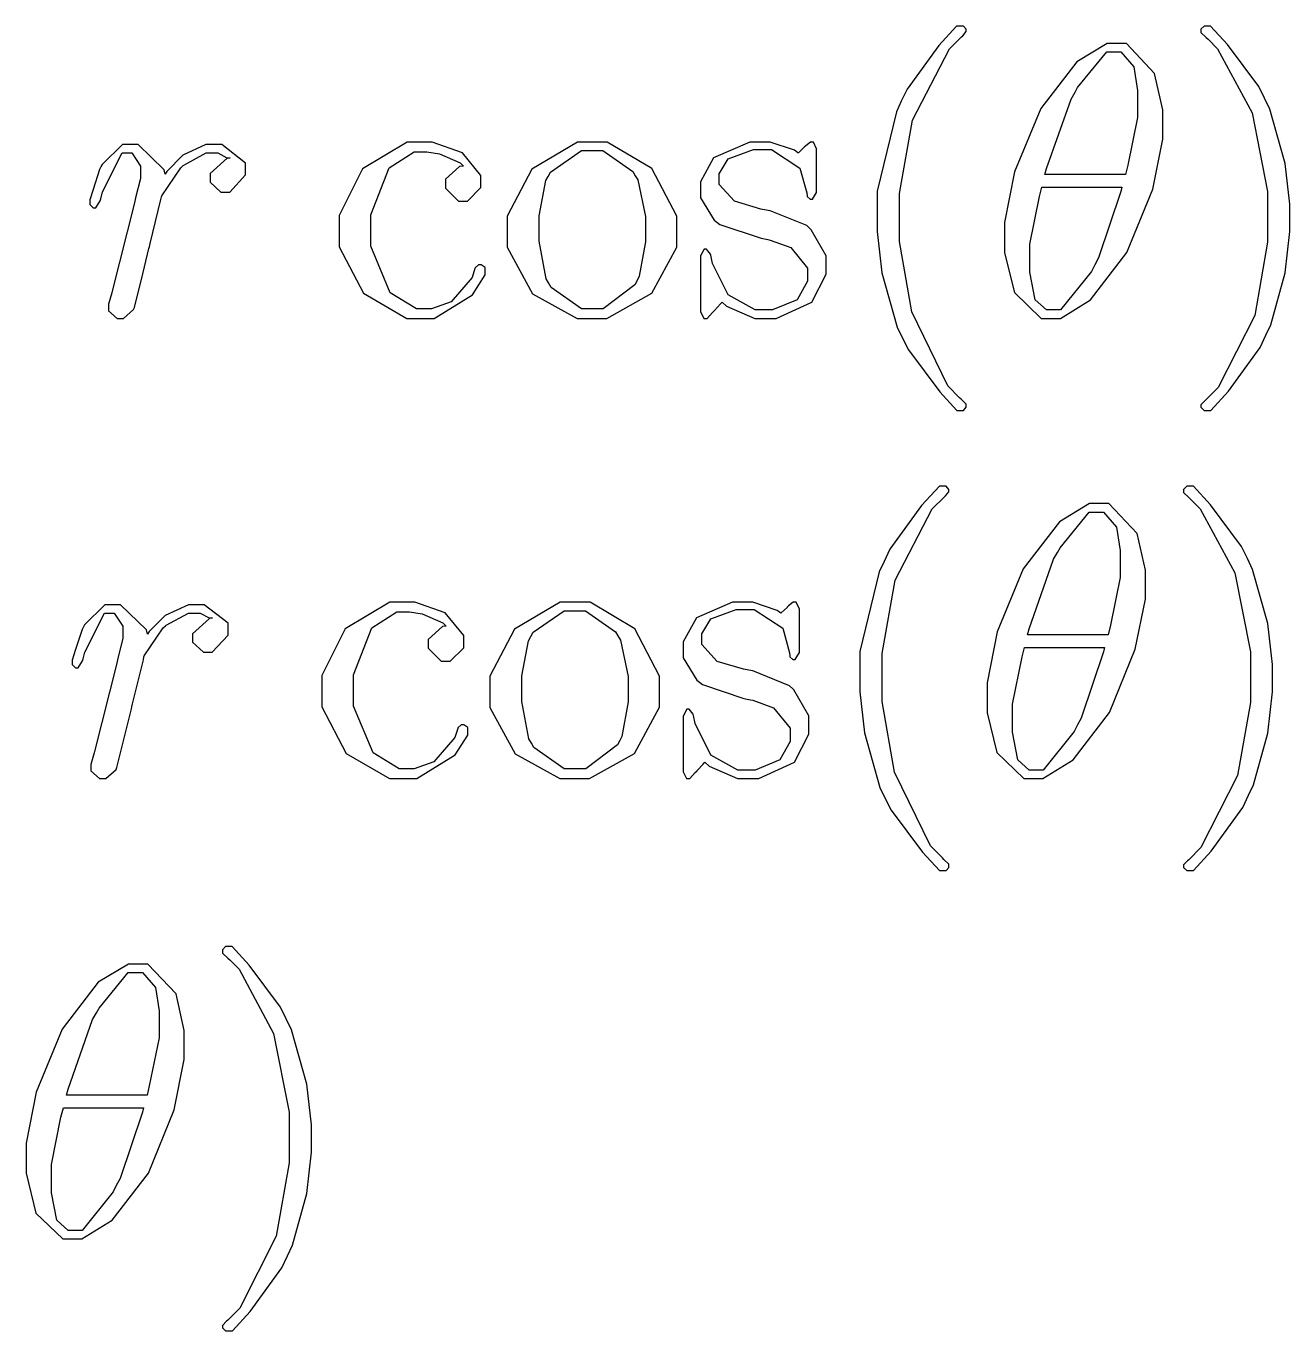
# Model space of a CAD drawing. Extents: x 0 to 46.1, y 0 to 12.
# Drawn here: x 22.81 to 34.39, y 0 to 11.96 of the extents above; entities that cross this region are included whole.
import ezdxf

# ---------------------------------------------------------------- set-up
doc = ezdxf.new("R2010")
doc.units = 0
doc.layers.get('0').update_dxf_attribs({"linetype": 'CONTINUOUS'})

msp = doc.modelspace()

# ---------------------------------------------------------------- linework, layer by layer
at = {"color": 0}
for p, q in [((31.3393, 11.9586), (31.1767, 11.7822)), ((31.3945, 11.9586), (31.3393, 11.9586)), ((31.4027, 11.9586), (31.3945, 11.9586)), ((31.4275, 11.9297), (31.4027, 11.9586)), ((33.6062, 11.9586), (33.5773, 11.9297)), ((33.6159, 11.9586), (33.6062, 11.9586)), ((33.6669, 11.9586), (33.6159, 11.9586)), ((33.8226, 11.7891), (33.6669, 11.9586)), ((31.2746, 11.7505), (31.3834, 11.8594)), ((31.3834, 11.8594), (31.3945, 11.8704)), ((31.3945, 11.8704), (31.4275, 11.9076)), ((31.4275, 11.92), (31.4275, 11.9297)), ((31.4275, 11.9076), (31.4275, 11.92)), ((33.5773, 11.9297), (33.5773, 11.92)), ((33.5773, 11.92), (33.5773, 11.8994)), ((33.5773, 11.8994), (33.6269, 11.8539)), ((33.6269, 11.8539), (33.6434, 11.8374)), ((31.1767, 11.7822), (30.8846, 11.3812)), ((30.9356, 11.096), (31.2746, 11.7505)), ((32.7174, 11.7988), (32.4404, 11.632)), ((32.4473, 11.395), (32.7146, 11.7216)), ((32.7146, 11.7216), (32.8042, 11.7216)), ((32.8097, 11.7988), (32.7174, 11.7988)), ((32.8042, 11.7216), (32.8442, 11.7216)), ((32.8952, 11.7988), (32.8097, 11.7988)), ((32.8442, 11.7216), (32.964, 11.5838)), ((33.1529, 11.5245), (32.8952, 11.7988)), ((33.6434, 11.8374), (33.7302, 11.7505)), ((33.7302, 11.7505), (34.0458, 11.1635)), ((34.1092, 11.4046), (33.8226, 11.7891)), ((32.4404, 11.632), (32.1097, 11.2021)), ((32.964, 11.5838), (32.9971, 11.3688)), ((33.2286, 11.1897), (33.1529, 11.5245)), ((30.8846, 11.3812), (30.8322, 11.2696)), ((32.4239, 11.3523), (32.4473, 11.395)), ((32.9971, 11.3688), (32.9971, 11.2971)), ((34.1616, 11.2971), (34.1092, 11.4046)), ((30.8322, 11.2696), (30.7881, 11.1731)), ((32.1634, 10.6522), (32.388, 11.2889)), ((32.388, 11.2889), (32.4239, 11.3523)), ((32.9971, 11.2971), (32.9971, 11.1221)), ((34.2098, 11.1966), (34.1616, 11.2971)), ((30.7881, 11.1731), (30.6117, 10.4442)), ((32.1097, 11.2021), (31.8699, 10.6233)), ((32.9971, 11.1221), (32.9076, 10.6839)), ((33.2286, 11.0767), (33.2286, 11.1897)), ((34.0458, 11.1635), (34.1891, 10.4414)), ((34.349, 10.6991), (34.2098, 11.1966)), ((30.8157, 10.4249), (30.9356, 11.096)), ((33.2286, 10.9237), (33.2286, 11.0767)), ((26.304, 10.8948), (25.8947, 10.6509)), ((26.4404, 10.8948), (26.304, 10.8948)), ((26.5327, 10.8948), (26.4404, 10.8948)), ((26.8111, 10.7969), (26.5327, 10.8948)), ((27.8639, 10.8948), (27.4464, 10.6481)), ((28.0031, 10.8948), (27.8639, 10.8948)), ((28.1382, 10.8948), (28.0031, 10.8948)), ((28.5474, 10.6522), (28.1382, 10.8948)), ((29.4432, 10.8948), (29.1124, 10.7515)), ((29.5548, 10.8948), (29.4432, 10.8948)), ((29.6292, 10.8948), (29.5548, 10.8948)), ((29.8524, 10.8204), (29.6292, 10.8948)), ((29.9999, 10.8948), (29.9572, 10.8617)), ((30.0178, 10.8948), (29.9999, 10.8948)), ((30.0275, 10.8948), (30.0178, 10.8948)), ((30.0564, 10.8327), (30.0275, 10.8948)), ((33.1363, 10.4635), (33.2286, 10.9237)), ((23.6954, 10.8727), (23.5093, 10.6894)), ((23.5107, 10.4386), (23.6926, 10.7956)), ((23.6926, 10.7956), (23.7546, 10.7956)), ((23.7601, 10.8727), (23.6954, 10.8727)), ((23.7546, 10.7956), (23.7808, 10.7956)), ((23.8387, 10.8727), (23.7601, 10.8727)), ((23.7808, 10.7956), (23.8593, 10.6757)), ((24.0771, 10.6426), (23.8387, 10.8727)), ((24.248, 10.7749), (24.1019, 10.6274)), ((24.4602, 10.8727), (24.248, 10.7749)), ((24.2576, 10.6853), (24.463, 10.7956)), ((24.5318, 10.8727), (24.4602, 10.8727)), ((24.463, 10.7956), (24.5318, 10.7956)), ((24.6049, 10.8727), (24.5318, 10.8727)), ((24.5318, 10.7956), (24.569, 10.7956)), ((24.569, 10.7956), (24.6517, 10.7515)), ((24.824, 10.7032), (24.6049, 10.8727)), ((26.1386, 10.6605), (26.3688, 10.8066)), ((26.3688, 10.8066), (26.4459, 10.8066)), ((26.4459, 10.8066), (26.4845, 10.8066)), ((26.4845, 10.8066), (26.6003, 10.7887)), ((26.6003, 10.7887), (26.7904, 10.706)), ((26.9806, 10.5902), (26.8111, 10.7969)), ((27.6187, 10.6206), (27.9025, 10.8176)), ((27.9025, 10.8176), (27.9976, 10.8176)), ((27.9976, 10.8176), (28.0968, 10.8176)), ((28.0968, 10.8176), (28.3711, 10.6247)), ((29.2447, 10.7418), (29.4762, 10.8286)), ((29.4762, 10.8286), (29.5548, 10.8286)), ((29.5548, 10.8286), (29.6416, 10.8286)), ((29.6416, 10.8286), (29.9034, 10.6564)), ((29.8855, 10.7956), (29.8524, 10.8204)), ((29.8897, 10.7983), (29.8855, 10.7956)), ((29.9434, 10.8479), (29.8897, 10.7983)), ((29.9461, 10.8507), (29.9434, 10.8479)), ((29.9572, 10.8617), (29.9461, 10.8507)), ((30.0564, 10.8121), (30.0564, 10.8327)), ((30.0564, 10.4538), (30.0564, 10.8121)), ((23.4859, 10.644), (23.4253, 10.4621)), ((23.5011, 10.6743), (23.4859, 10.644)), ((23.5093, 10.6894), (23.5011, 10.6743)), ((23.8593, 10.6757), (23.8593, 10.6357)), ((24.0564, 10.4042), (24.23, 10.6605)), ((24.23, 10.6605), (24.2507, 10.6798)), ((24.2507, 10.6798), (24.2576, 10.6853)), ((24.6545, 10.7473), (24.4988, 10.6068)), ((24.6517, 10.7515), (24.6807, 10.7515)), ((24.6807, 10.7515), (24.6545, 10.7473)), ((24.824, 10.6467), (24.824, 10.7032)), ((24.824, 10.5944), (24.824, 10.6467)), ((25.8947, 10.6509), (25.6798, 10.2223)), ((25.9719, 10.2292), (26.1386, 10.6605)), ((26.7849, 10.6715), (26.6554, 10.5544)), ((26.8207, 10.6743), (26.7849, 10.6715)), ((26.7904, 10.706), (26.8207, 10.6743)), ((27.4464, 10.6481), (27.2204, 10.2181)), ((28.7748, 10.2181), (28.5474, 10.6522)), ((29.1124, 10.7515), (28.9925, 10.5324)), ((29.1634, 10.6054), (29.2447, 10.7418)), ((29.9034, 10.6564), (29.9668, 10.4304)), ((32.1483, 10.5971), (32.1634, 10.6522)), ((32.9076, 10.6839), (32.8869, 10.5971)), ((34.3931, 10.3256), (34.349, 10.6991)), ((23.8593, 10.5613), (23.8153, 10.3835)), ((23.8593, 10.6357), (23.8593, 10.5613)), ((24.0853, 10.6026), (24.0771, 10.6426)), ((24.1019, 10.6274), (24.0853, 10.6026)), ((24.4988, 10.6068), (24.4988, 10.5585)), ((24.4988, 10.5585), (24.4988, 10.5282)), ((24.4988, 10.5282), (24.598, 10.4372)), ((24.6793, 10.4372), (24.824, 10.5944)), ((26.6554, 10.5544), (26.6554, 10.5144)), ((26.9806, 10.5199), (26.9806, 10.5902)), ((27.5125, 10.2209), (27.5746, 10.542)), ((27.5746, 10.542), (27.5952, 10.5806)), ((27.5952, 10.5806), (27.6187, 10.6206)), ((28.3711, 10.6247), (28.3945, 10.5861)), ((28.3945, 10.5861), (28.4179, 10.5489)), ((28.4179, 10.5489), (28.4882, 10.214)), ((28.9925, 10.5324), (28.9925, 10.4593)), ((29.1634, 10.5585), (29.1634, 10.6054)), ((29.1634, 10.5076), (29.1634, 10.5585)), ((31.8699, 10.6233), (31.7789, 10.1575)), ((32.8869, 10.5971), (32.1483, 10.5971)), ((23.4253, 10.4621), (23.3963, 10.3656)), ((23.4956, 10.3766), (23.5107, 10.4386)), ((24.0523, 10.3932), (24.0564, 10.4042)), ((24.598, 10.4372), (24.631, 10.4372)), ((24.631, 10.4372), (24.6793, 10.4372)), ((26.6554, 10.5144), (26.6554, 10.4745)), ((26.6554, 10.4745), (26.7753, 10.3546)), ((26.8566, 10.3546), (26.9806, 10.4786)), ((26.9806, 10.4786), (26.9806, 10.5199)), ((28.9925, 10.4593), (28.9925, 10.3849)), ((29.304, 10.3532), (29.1634, 10.5076)), ((29.9668, 10.4304), (29.9682, 10.4042)), ((29.9682, 10.4042), (29.9682, 10.3959)), ((30.0192, 10.3711), (30.0564, 10.4331)), ((30.0564, 10.4331), (30.0564, 10.4538)), ((30.6117, 10.4442), (30.6117, 10.2003)), ((30.8157, 10.2003), (30.8157, 10.4249)), ((32.0986, 10.3959), (32.1207, 10.4813)), ((32.1207, 10.4813), (32.8538, 10.4813)), ((32.8442, 10.4414), (32.6402, 9.83368)), ((32.8538, 10.4813), (32.8442, 10.4414)), ((32.8993, 9.88328), (33.1363, 10.4635)), ((34.1891, 10.4414), (34.1891, 10.2003)), ((23.3963, 10.3656), (23.3963, 10.3325)), ((23.3963, 10.3325), (23.3963, 10.3229)), ((23.3963, 10.3229), (23.4253, 10.294)), ((23.4253, 10.294), (23.4349, 10.294)), ((23.4349, 10.294), (23.4501, 10.294)), ((23.4501, 10.294), (23.49, 10.3573)), ((23.49, 10.3573), (23.4956, 10.3766)), ((23.8042, 10.338), (23.6003, 9.52775)), ((23.8153, 10.3835), (23.8042, 10.338)), ((23.9489, 9.9646), (24.0482, 10.3684)), ((24.0482, 10.3684), (24.0523, 10.3932)), ((26.7753, 10.3546), (26.8152, 10.3546)), ((26.8152, 10.3546), (26.8566, 10.3546)), ((28.9925, 10.3849), (29.118, 10.181)), ((29.5438, 10.2815), (29.304, 10.3532)), ((29.9682, 10.3959), (29.9972, 10.3711)), ((29.9972, 10.3711), (30.0068, 10.3711)), ((30.0068, 10.3711), (30.0192, 10.3711)), ((32.0105, 9.96047), (32.0986, 10.3959)), ((34.3931, 10.2003), (34.3931, 10.3256)), ((25.6798, 10.2223), (25.6798, 10.079)), ((25.9719, 10.0845), (25.9719, 10.2292)), ((27.2204, 10.2181), (27.2204, 10.0735)), ((27.5125, 10.101), (27.5125, 10.2209)), ((28.4882, 10.214), (28.4882, 10.101)), ((28.7748, 10.0735), (28.7748, 10.2181)), ((29.118, 10.181), (29.1414, 10.1617)), ((29.5934, 10.2719), (29.5438, 10.2815)), ((29.6306, 10.265), (29.5934, 10.2719)), ((29.9668, 10.1299), (29.6306, 10.265)), ((30.6117, 10.2003), (30.6117, 10.0748)), ((30.8157, 9.98527), (30.8157, 10.2003)), ((34.1891, 10.2003), (34.1891, 9.97701)), ((34.3931, 10.0748), (34.3931, 10.2003)), ((25.6798, 10.079), (25.6798, 9.93704)), ((25.9719, 9.94255), (25.9719, 10.0845)), ((27.2204, 10.0735), (27.2204, 9.93151)), ((27.5125, 9.98664), (27.5125, 10.101)), ((28.4882, 10.101), (28.4882, 9.98252)), ((28.7748, 9.93292), (28.7748, 10.0735)), ((29.1414, 10.1617), (29.1703, 10.1396)), ((29.1703, 10.1396), (29.5465, 10.0142)), ((29.9957, 10.101), (29.9668, 10.1299)), ((30.0068, 10.0914), (29.9957, 10.101)), ((30.1446, 9.85298), (30.0068, 10.0914)), ((30.6117, 10.0748), (30.6544, 9.69726)), ((31.7789, 10.1575), (31.7789, 10.0018)), ((34.3504, 9.69589), (34.3931, 10.0748)), ((23.9379, 9.91912), (23.942, 9.93567)), ((23.942, 9.93567), (23.9489, 9.9646)), ((25.6798, 9.93704), (25.9044, 9.50983)), ((26.1497, 9.51399), (25.9719, 9.94255)), ((27.2204, 9.93151), (27.4533, 9.5057)), ((27.5787, 9.6435), (27.5125, 9.98664)), ((28.4882, 9.98252), (28.4303, 9.66555)), ((28.5447, 9.50983), (28.7748, 9.93292)), ((29.5465, 10.0142), (29.6099, 10.0018)), ((29.6099, 10.0018), (29.6292, 9.99765)), ((29.6292, 9.99765), (29.8208, 9.92875)), ((29.8208, 9.92875), (29.9737, 9.73998)), ((30.9273, 9.33898), (30.8157, 9.98527)), ((31.7789, 10.0018), (31.7789, 9.88053)), ((32.0105, 9.78683), (32.0105, 9.96047)), ((34.1891, 9.97701), (34.0706, 9.30589)), ((23.869, 9.63662), (23.9379, 9.91912)), ((29.0256, 9.91362), (28.9925, 9.8516)), ((28.9925, 9.8516), (28.9925, 9.83093)), ((28.9925, 9.83093), (28.9925, 9.3624)), ((29.0366, 9.91362), (29.0256, 9.91362)), ((29.0477, 9.91362), (29.0366, 9.91362)), ((29.0835, 9.86952), (29.0477, 9.91362)), ((29.0862, 9.85848), (29.0835, 9.86952)), ((29.1028, 9.7827), (29.0862, 9.85848)), ((30.1446, 9.77029), (30.1446, 9.85298)), ((31.7789, 9.88053), (31.8685, 9.51675)), ((32.5672, 9.4506), (32.8993, 9.88328)), ((32.6402, 9.83368), (32.6058, 9.77029)), ((26.9255, 9.73723), (26.9007, 9.65592)), ((26.9269, 9.74273), (26.9255, 9.73723)), ((26.9586, 9.77029), (26.9269, 9.74273)), ((26.9696, 9.77029), (26.9586, 9.77029)), ((26.982, 9.77029), (26.9696, 9.77029)), ((27.0192, 9.74549), (26.982, 9.77029)), ((27.0192, 9.73723), (27.0192, 9.74549)), ((27.0192, 9.67796), (27.0192, 9.73723)), ((29.2447, 9.4947), (29.1028, 9.7827)), ((29.9737, 9.73998), (29.9737, 9.67659)), ((30.1446, 9.68622), (30.1446, 9.77029)), ((30.6544, 9.69726), (30.795, 9.1984)), ((32.0105, 9.70276), (32.0105, 9.78683)), ((32.0601, 9.4506), (32.0105, 9.70276)), ((32.5754, 9.70964), (32.2916, 9.35687)), ((32.6058, 9.77029), (32.5754, 9.70964)), ((34.2181, 9.22182), (34.3504, 9.69589)), ((23.8056, 9.3817), (23.869, 9.63662)), ((26.9007, 9.65592), (26.7064, 9.4313)), ((26.9021, 9.49607), (27.0192, 9.67796)), ((27.6007, 9.60494), (27.5787, 9.6435)), ((27.6242, 9.56359), (27.6007, 9.60494)), ((28.3904, 9.58702), (28.0996, 9.36791)), ((28.411, 9.62699), (28.3904, 9.58702)), ((28.4303, 9.66555), (28.411, 9.62699)), ((29.9737, 9.62007), (29.8786, 9.4506)), ((29.9737, 9.67659), (29.9737, 9.62007)), ((30.0109, 9.42993), (30.1446, 9.68622)), ((23.5975, 9.51399), (23.5672, 9.40925)), ((23.6003, 9.52775), (23.5975, 9.51399)), ((25.9044, 9.50983), (26.3012, 9.27971)), ((26.3881, 9.36791), (26.1497, 9.51399)), ((26.5507, 9.27971), (26.9021, 9.49607)), ((27.4533, 9.5057), (27.8612, 9.27971)), ((27.9025, 9.36791), (27.6242, 9.56359)), ((28.134, 9.27971), (28.5447, 9.50983)), ((29.4928, 9.35687), (29.2447, 9.4947)), ((29.8786, 9.4506), (29.6513, 9.35687)), ((31.8685, 9.51675), (32.1152, 9.27971)), ((32.1634, 9.35687), (32.0601, 9.4506)), ((32.2902, 9.27971), (32.5672, 9.4506)), ((23.5672, 9.40925), (23.5672, 9.37341)), ((23.5672, 9.37341), (23.5672, 9.34999)), ((23.5672, 9.34999), (23.6457, 9.27971)), ((23.705, 9.27971), (23.7973, 9.36103)), ((23.7973, 9.36103), (23.8042, 9.37891)), ((23.8042, 9.37891), (23.8056, 9.3817)), ((26.468, 9.36791), (26.3881, 9.36791)), ((26.5272, 9.36791), (26.468, 9.36791)), ((26.7064, 9.4313), (26.5272, 9.36791)), ((28.0031, 9.36791), (27.9025, 9.36791)), ((28.0996, 9.36791), (28.0031, 9.36791)), ((28.9925, 9.3624), (28.9925, 9.34173)), ((28.9925, 9.34173), (29.0215, 9.27971)), ((29.0532, 9.27971), (29.1028, 9.33482)), ((29.1028, 9.33482), (29.1193, 9.35136)), ((29.1193, 9.35136), (29.1207, 9.35274)), ((29.1207, 9.35274), (29.1744, 9.41201)), ((29.1744, 9.41201), (29.191, 9.42855)), ((29.191, 9.42855), (29.2296, 9.39271)), ((29.2296, 9.39271), (29.49, 9.27971)), ((29.5768, 9.35687), (29.4928, 9.35687)), ((29.6513, 9.35687), (29.5768, 9.35687)), ((29.6843, 9.27971), (30.0109, 9.42993)), ((31.2581, 8.66235), (30.9273, 9.33898)), ((32.1979, 9.35687), (32.1634, 9.35687)), ((32.2916, 9.35687), (32.1979, 9.35687)), ((23.6457, 9.27971), (23.672, 9.27971)), ((23.672, 9.27971), (23.705, 9.27971)), ((26.3012, 9.27971), (26.4349, 9.27971)), ((26.4349, 9.27971), (26.5507, 9.27971)), ((27.8612, 9.27971), (27.9976, 9.27971)), ((27.9976, 9.27971), (28.134, 9.27971)), ((29.0215, 9.27971), (29.0311, 9.27971)), ((29.0311, 9.27971), (29.0532, 9.27971)), ((29.49, 9.27971), (29.5768, 9.27971)), ((29.5768, 9.27971), (29.6843, 9.27971)), ((32.1152, 9.27971), (32.1979, 9.27971)), ((32.1979, 9.27971), (32.2902, 9.27971)), ((34.0706, 9.30589), (33.7358, 8.64581)), ((34.1726, 9.12537), (34.2181, 9.22182)), ((30.795, 9.1984), (30.8433, 9.09782)), ((30.8433, 9.09782), (30.897, 8.99033)), ((34.1216, 9.01375), (34.1726, 9.12537)), ((30.897, 8.99033), (31.185, 8.60584)), ((33.8294, 8.61413), (34.1216, 9.01375)), ((31.3669, 8.55211), (31.2581, 8.66235)), ((33.7358, 8.64581), (33.6269, 8.53556)), ((33.6682, 8.43636), (33.8294, 8.61413)), ((31.185, 8.60584), (31.3421, 8.43636)), ((31.3807, 8.53832), (31.3669, 8.55211)), ((31.4275, 8.49422), (31.3807, 8.53832)), ((31.4275, 8.47492), (31.4275, 8.49422)), ((33.6145, 8.52456), (33.5773, 8.48734)), ((33.6269, 8.53556), (33.6145, 8.52456)), ((31.3421, 8.43636), (31.3945, 8.43636)), ((31.3945, 8.43636), (31.4027, 8.43636)), ((31.4027, 8.43636), (31.4275, 8.46529)), ((31.4275, 8.46529), (31.4275, 8.47492)), ((33.5773, 8.48734), (33.5773, 8.47492)), ((33.5773, 8.47492), (33.5773, 8.46529)), ((33.5773, 8.46529), (33.6062, 8.43636)), ((33.6062, 8.43636), (33.6159, 8.43636)), ((33.6159, 8.43636), (33.6682, 8.43636)), ((31.1809, 7.74181), (31.0183, 7.56543)), ((31.236, 7.74181), (31.1809, 7.74181)), ((31.225, 7.64261), (31.236, 7.65362)), ((31.2443, 7.74181), (31.236, 7.74181)), ((31.236, 7.65362), (31.2691, 7.69084)), ((31.2691, 7.71289), (31.2443, 7.74181)), ((31.2691, 7.70322), (31.2691, 7.71289)), ((31.2691, 7.69084), (31.2691, 7.70322)), ((33.4477, 7.74181), (33.4188, 7.71289)), ((33.4188, 7.71289), (33.4188, 7.70322)), ((33.4188, 7.70322), (33.4188, 7.68255)), ((33.4188, 7.68255), (33.4684, 7.63707)), ((33.4574, 7.74181), (33.4477, 7.74181)), ((33.5084, 7.74181), (33.4574, 7.74181)), ((33.6641, 7.5723), (33.5084, 7.74181)), ((31.0183, 7.56543), (30.7261, 7.16442)), ((31.1161, 7.53375), (31.225, 7.64261)), ((32.5575, 7.58197), (32.2805, 7.41521)), ((32.6499, 7.58197), (32.5575, 7.58197)), ((32.7353, 7.58197), (32.6499, 7.58197)), ((32.993, 7.30772), (32.7353, 7.58197)), ((33.4684, 7.63707), (33.485, 7.62056)), ((33.485, 7.62056), (33.5718, 7.53375)), ((33.9507, 7.18785), (33.6641, 7.5723)), ((30.7771, 6.87917), (31.1161, 7.53375)), ((32.2805, 7.41521), (31.9498, 6.98528)), ((32.2874, 7.17822), (32.5548, 7.50478)), ((32.5548, 7.50478), (32.6444, 7.50478)), ((32.6444, 7.50478), (32.6843, 7.50478)), ((32.6843, 7.50478), (32.8042, 7.36699)), ((33.5718, 7.53375), (33.8873, 6.94669)), ((32.8042, 7.36699), (32.8373, 7.152)), ((33.0688, 6.97286), (32.993, 7.30772)), ((32.264, 7.1355), (32.2874, 7.17822)), ((34.0031, 7.08036), (33.9507, 7.18785)), ((30.7261, 7.16442), (30.6737, 7.0528)), ((32.0036, 6.43544), (32.2282, 7.0721)), ((32.2282, 7.0721), (32.264, 7.1355)), ((32.8373, 7.152), (32.8373, 7.08036)), ((32.8373, 7.08036), (32.8373, 6.90534)), ((34.0513, 6.97978), (34.0031, 7.08036)), ((30.6296, 6.95635), (30.4533, 6.22734)), ((30.6737, 7.0528), (30.6296, 6.95635)), ((31.9498, 6.98528), (31.71, 6.40652)), ((33.0688, 6.85987), (33.0688, 6.97286)), ((33.8873, 6.94669), (34.0306, 6.22459)), ((34.1905, 6.48229), (34.0513, 6.97978)), ((30.6572, 6.20808), (30.7771, 6.87917)), ((32.8373, 6.90534), (32.7477, 6.46712)), ((33.0688, 6.70691), (33.0688, 6.85987)), ((32.9765, 6.24664), (33.0688, 6.70691)), ((23.5341, 6.65593), (23.3481, 6.47266)), ((23.3495, 6.22184), (23.5314, 6.57874)), ((23.5314, 6.57874), (23.5934, 6.57874)), ((23.5989, 6.65593), (23.5341, 6.65593)), ((23.5934, 6.57874), (23.6196, 6.57874)), ((23.6775, 6.65593), (23.5989, 6.65593)), ((23.6196, 6.57874), (23.6981, 6.45887)), ((23.9159, 6.42578), (23.6775, 6.65593)), ((24.2989, 6.65593), (24.0867, 6.55807)), ((24.0964, 6.4685), (24.3017, 6.57874)), ((24.3706, 6.65593), (24.2989, 6.65593)), ((24.3017, 6.57874), (24.3706, 6.57874)), ((24.4437, 6.65593), (24.3706, 6.65593)), ((24.3706, 6.57874), (24.4078, 6.57874)), ((24.4078, 6.57874), (24.4905, 6.53464)), ((24.6628, 6.48642), (24.4437, 6.65593)), ((26.1455, 6.67798), (25.7362, 6.43407)), ((25.9801, 6.4437), (26.2103, 6.58978)), ((26.2819, 6.67798), (26.1455, 6.67798)), ((26.2103, 6.58978), (26.2874, 6.58978)), ((26.3743, 6.67798), (26.2819, 6.67798)), ((26.2874, 6.58978), (26.326, 6.58978)), ((26.326, 6.58978), (26.4418, 6.57186)), ((26.6526, 6.58012), (26.3743, 6.67798)), ((26.8222, 6.37342), (26.6526, 6.58012)), ((27.7055, 6.67798), (27.2879, 6.43132)), ((27.4602, 6.40373), (27.744, 6.60079)), ((27.8446, 6.67798), (27.7055, 6.67798)), ((27.744, 6.60079), (27.8391, 6.60079)), ((27.8391, 6.60079), (27.9383, 6.60079)), ((27.9797, 6.67798), (27.8446, 6.67798)), ((27.9383, 6.60079), (28.2126, 6.40789)), ((28.389, 6.43544), (27.9797, 6.67798)), ((29.2847, 6.67798), (28.954, 6.53464)), ((29.0862, 6.52501), (29.3178, 6.61183)), ((29.3963, 6.67798), (29.2847, 6.67798)), ((29.3178, 6.61183), (29.3963, 6.61183)), ((29.4707, 6.67798), (29.3963, 6.67798)), ((29.3963, 6.61183), (29.4831, 6.61183)), ((29.694, 6.60358), (29.4707, 6.67798)), ((29.4831, 6.61183), (29.745, 6.43957)), ((29.727, 6.57874), (29.694, 6.60358)), ((29.7312, 6.58153), (29.727, 6.57874)), ((29.7849, 6.63113), (29.7312, 6.58153)), ((29.7877, 6.63388), (29.7849, 6.63113)), ((29.7987, 6.64489), (29.7877, 6.63388)), ((29.8414, 6.67798), (29.7987, 6.64489)), ((29.8593, 6.67798), (29.8414, 6.67798)), ((29.869, 6.67798), (29.8593, 6.67798)), ((29.8979, 6.61596), (29.869, 6.67798)), ((29.8979, 6.59529), (29.8979, 6.61596)), ((29.8979, 6.23701), (29.8979, 6.59529)), ((23.3481, 6.47266), (23.3398, 6.45749)), ((23.6981, 6.45887), (23.6981, 6.4189)), ((24.0867, 6.55807), (23.9407, 6.41064)), ((24.0688, 6.4437), (24.0895, 6.46299)), ((24.0895, 6.46299), (24.0964, 6.4685)), ((24.4933, 6.53052), (24.3375, 6.38997)), ((24.4905, 6.53464), (24.5194, 6.53464)), ((24.5194, 6.53464), (24.4933, 6.53052)), ((24.6628, 6.42994), (24.6628, 6.48642)), ((26.4418, 6.57186), (26.632, 6.48917)), ((26.632, 6.48917), (26.6623, 6.45749)), ((28.954, 6.53464), (28.8341, 6.31553)), ((29.005, 6.38859), (29.0862, 6.52501)), ((32.7477, 6.46712), (32.727, 6.3803)), ((34.2346, 6.10884), (34.1905, 6.48229)), ((23.3247, 6.42719), (23.264, 6.24526)), ((23.3398, 6.45749), (23.3247, 6.42719)), ((23.6981, 6.3445), (23.654, 6.16673)), ((23.6981, 6.4189), (23.6981, 6.3445)), ((23.8952, 6.1874), (24.0688, 6.4437)), ((23.9241, 6.38584), (23.9159, 6.42578)), ((23.9407, 6.41064), (23.9241, 6.38584)), ((24.3375, 6.38997), (24.3375, 6.34175)), ((24.3375, 6.34175), (24.3375, 6.31141)), ((24.5181, 6.22046), (24.6628, 6.37755)), ((24.6628, 6.37755), (24.6628, 6.42994)), ((25.7362, 6.43407), (25.5213, 6.00548)), ((25.8134, 6.01239), (25.9801, 6.4437)), ((26.6265, 6.45474), (26.4969, 6.33758)), ((26.6623, 6.45749), (26.6265, 6.45474)), ((26.8222, 6.30315), (26.8222, 6.37342)), ((27.2879, 6.43132), (27.0619, 6.00135)), ((27.4161, 6.3252), (27.4367, 6.36379)), ((27.4367, 6.36379), (27.4602, 6.40373)), ((28.2126, 6.40789), (28.236, 6.3693)), ((28.236, 6.3693), (28.2594, 6.33208)), ((28.6163, 6.00135), (28.389, 6.43544)), ((29.005, 6.34175), (29.005, 6.38859)), ((29.005, 6.29073), (29.005, 6.34175)), ((29.745, 6.43957), (29.8083, 6.21358)), ((31.71, 6.40652), (31.6191, 5.94071)), ((31.9884, 6.3803), (32.0036, 6.43544)), ((32.727, 6.3803), (31.9884, 6.3803)), ((23.264, 6.24526), (23.2351, 6.14881)), ((23.3343, 6.15982), (23.3495, 6.22184)), ((24.3375, 6.31141), (24.4367, 6.22046)), ((24.4367, 6.22046), (24.4698, 6.22046)), ((24.4698, 6.22046), (24.5181, 6.22046)), ((26.4969, 6.33758), (26.4969, 6.29765)), ((26.4969, 6.29765), (26.4969, 6.25768)), ((26.4969, 6.25768), (26.6168, 6.13777)), ((26.6981, 6.13777), (26.8222, 6.26181)), ((26.8222, 6.26181), (26.8222, 6.30315)), ((27.3541, 6.0041), (27.4161, 6.3252)), ((28.2594, 6.33208), (28.3297, 5.99722)), ((28.8341, 6.31553), (28.8341, 6.24251)), ((28.8341, 6.24251), (28.8341, 6.16811)), ((29.1455, 6.13639), (29.005, 6.29073)), ((29.8979, 6.21633), (29.8979, 6.23701)), ((30.4533, 6.22734), (30.4533, 5.98343)), ((31.9388, 6.17911), (31.9609, 6.26456)), ((31.9609, 6.26456), (32.694, 6.26456)), ((32.6843, 6.22459), (32.4804, 5.61689)), ((32.694, 6.26456), (32.6843, 6.22459)), ((32.7394, 5.66649), (32.9765, 6.24664)), ((34.0306, 6.22459), (34.0306, 5.98343)), ((23.2351, 6.14881), (23.2351, 6.11572)), ((23.2351, 6.11572), (23.2351, 6.10609)), ((23.2351, 6.10609), (23.264, 6.07716)), ((23.2888, 6.07716), (23.3288, 6.14056)), ((23.3288, 6.14056), (23.3343, 6.15982)), ((23.643, 6.12126), (23.439, 5.31096)), ((23.654, 6.16673), (23.643, 6.12126)), ((23.7877, 5.74781), (23.8869, 6.15156)), ((23.8869, 6.15156), (23.8911, 6.17636)), ((23.8911, 6.17636), (23.8952, 6.1874)), ((26.6168, 6.13777), (26.6568, 6.13777)), ((26.6568, 6.13777), (26.6981, 6.13777)), ((28.8341, 6.16811), (28.9595, 5.96417)), ((29.3853, 6.06474), (29.1455, 6.13639)), ((29.8083, 6.21358), (29.8097, 6.1874)), ((29.8097, 6.1874), (29.8097, 6.17911)), ((29.8097, 6.17911), (29.8387, 6.15431)), ((29.8387, 6.15431), (29.8483, 6.15431)), ((29.8483, 6.15431), (29.8607, 6.15431)), ((29.8607, 6.15431), (29.8979, 6.21633)), ((30.6572, 5.98343), (30.6572, 6.20808)), ((31.8506, 5.74368), (31.9388, 6.17911)), ((34.2346, 5.98343), (34.2346, 6.10884)), ((23.264, 6.07716), (23.2737, 6.07716)), ((23.2737, 6.07716), (23.2888, 6.07716)), ((25.5213, 6.00548), (25.5213, 5.86218)), ((25.8134, 5.86768), (25.8134, 6.01239)), ((27.0619, 6.00135), (27.0619, 5.85668)), ((27.3541, 5.88423), (27.3541, 6.0041)), ((28.3297, 5.99722), (28.3297, 5.88423)), ((28.6163, 5.85668), (28.6163, 6.00135)), ((29.4349, 6.05511), (29.3853, 6.06474)), ((29.4721, 6.0482), (29.4349, 6.05511)), ((29.8083, 5.91316), (29.4721, 6.0482)), ((30.4533, 5.98343), (30.4533, 5.85805)), ((30.6572, 5.76848), (30.6572, 5.98343)), ((34.0306, 5.98343), (34.0306, 5.76019)), ((34.2346, 5.85805), (34.2346, 5.98343)), ((25.5213, 5.86218), (25.5213, 5.72022)), ((25.8134, 5.72576), (25.8134, 5.86768)), ((27.3541, 5.76986), (27.3541, 5.88423)), ((28.3297, 5.88423), (28.3297, 5.76573)), ((28.9595, 5.96417), (28.9829, 5.94487)), ((28.9829, 5.94487), (29.0118, 5.92282)), ((29.0118, 5.92282), (29.388, 5.79741)), ((29.8373, 5.88423), (29.8083, 5.91316)), ((29.8483, 5.87456), (29.8373, 5.88423)), ((29.9861, 5.63619), (29.8483, 5.87456)), ((31.6191, 5.94071), (31.6191, 5.78499)), ((23.7808, 5.71885), (23.7877, 5.74781)), ((27.0619, 5.85668), (27.0619, 5.71472)), ((27.4202, 5.42671), (27.3541, 5.76986)), ((28.3297, 5.76573), (28.2718, 5.44876)), ((28.6163, 5.71609), (28.6163, 5.85668)), ((29.388, 5.79741), (29.4514, 5.78499)), ((29.4514, 5.78499), (29.4707, 5.78086)), ((29.4707, 5.78086), (29.6623, 5.71197)), ((30.4533, 5.85805), (30.496, 5.48047)), ((30.7689, 5.12216), (30.6572, 5.76848)), ((31.6191, 5.78499), (31.6191, 5.66374)), ((31.8506, 5.57004), (31.8506, 5.74368)), ((34.0306, 5.76019), (33.9121, 5.0891)), ((34.1919, 5.4791), (34.2346, 5.85805)), ((23.7078, 5.41983), (23.7767, 5.70234)), ((23.7767, 5.70234), (23.7808, 5.71885)), ((25.5213, 5.72022), (25.7459, 5.29304)), ((25.9912, 5.29717), (25.8134, 5.72576)), ((27.0619, 5.71472), (27.2948, 5.28891)), ((28.3862, 5.29304), (28.6163, 5.71609)), ((28.8671, 5.6968), (28.8341, 5.63481)), ((28.8341, 5.63481), (28.8341, 5.61414)), ((28.8782, 5.6968), (28.8671, 5.6968)), ((28.8892, 5.6968), (28.8782, 5.6968)), ((28.925, 5.6527), (28.8892, 5.6968)), ((28.9278, 5.64169), (28.925, 5.6527)), ((28.9443, 5.56588), (28.9278, 5.64169)), ((29.6623, 5.71197), (29.8152, 5.52319)), ((29.9861, 5.5535), (29.9861, 5.63619)), ((31.6191, 5.66374), (31.7087, 5.29992)), ((32.4073, 5.23378), (32.7394, 5.66649)), ((26.767, 5.52041), (26.7422, 5.43913)), ((26.7684, 5.52595), (26.767, 5.52041)), ((26.8001, 5.5535), (26.7684, 5.52595)), ((26.8111, 5.5535), (26.8001, 5.5535)), ((26.8235, 5.5535), (26.8111, 5.5535)), ((26.8607, 5.5287), (26.8235, 5.5535)), ((26.8607, 5.52041), (26.8607, 5.5287)), ((26.8607, 5.46118), (26.8607, 5.52041)), ((28.8341, 5.61414), (28.8341, 5.14558)), ((29.0862, 5.27787), (28.9443, 5.56588)), ((29.8152, 5.52319), (29.8152, 5.4598)), ((29.9861, 5.46943), (29.9861, 5.5535)), ((31.8506, 5.48598), (31.8506, 5.57004)), ((32.4459, 5.5535), (32.4156, 5.49286)), ((32.4804, 5.61689), (32.4459, 5.5535)), ((23.6444, 5.16488), (23.7078, 5.41983)), ((26.7422, 5.43913), (26.5479, 5.21451)), ((26.7436, 5.27925), (26.8607, 5.46118)), ((27.4423, 5.38812), (27.4202, 5.42671)), ((27.4657, 5.34681), (27.4423, 5.38812)), ((28.2525, 5.41016), (28.2319, 5.37023)), ((28.2718, 5.44876), (28.2525, 5.41016)), ((29.8152, 5.40329), (29.7202, 5.23378)), ((29.8152, 5.4598), (29.8152, 5.40329)), ((29.8524, 5.2131), (29.9861, 5.46943)), ((30.496, 5.48047), (30.6366, 4.98161)), ((31.9002, 5.23378), (31.8506, 5.48598)), ((32.4156, 5.49286), (32.1317, 5.14008)), ((34.0596, 5.00503), (34.1919, 5.4791)), ((23.4363, 5.29717), (23.406, 5.19247)), ((23.439, 5.31096), (23.4363, 5.29717)), ((25.7459, 5.29304), (26.1428, 5.06293)), ((26.2296, 5.15112), (25.9912, 5.29717)), ((26.3922, 5.06293), (26.7436, 5.27925)), ((27.2948, 5.28891), (27.7027, 5.06293)), ((27.744, 5.15112), (27.4657, 5.34681)), ((28.2319, 5.37023), (27.9411, 5.15112)), ((27.9756, 5.06293), (28.3862, 5.29304)), ((29.3343, 5.14008), (29.0862, 5.27787)), ((31.7087, 5.29992), (31.9553, 5.06293)), ((23.406, 5.19247), (23.406, 5.15662)), ((23.406, 5.15662), (23.406, 5.1332)), ((23.5438, 5.06293), (23.6361, 5.14421)), ((23.6361, 5.14421), (23.643, 5.16213)), ((23.643, 5.16213), (23.6444, 5.16488)), ((26.3095, 5.15112), (26.2296, 5.15112)), ((26.3688, 5.15112), (26.3095, 5.15112)), ((26.5479, 5.21451), (26.3688, 5.15112)), ((27.8446, 5.15112), (27.744, 5.15112)), ((27.9411, 5.15112), (27.8446, 5.15112)), ((28.8341, 5.14558), (28.8341, 5.12491)), ((28.9622, 5.13595), (29.016, 5.19522)), ((29.016, 5.19522), (29.0325, 5.21173)), ((29.0325, 5.21173), (29.0711, 5.17592)), ((29.0711, 5.17592), (29.3315, 5.06293)), ((29.7202, 5.23378), (29.4928, 5.14008)), ((29.5258, 5.06293), (29.8524, 5.2131)), ((32.0036, 5.14008), (31.9002, 5.23378)), ((32.1303, 5.06293), (32.4073, 5.23378)), ((23.406, 5.1332), (23.4845, 5.06293)), ((23.4845, 5.06293), (23.5107, 5.06293)), ((23.5107, 5.06293), (23.5438, 5.06293)), ((26.1428, 5.06293), (26.2764, 5.06293)), ((26.2764, 5.06293), (26.3922, 5.06293)), ((27.7027, 5.06293), (27.8391, 5.06293)), ((27.8391, 5.06293), (27.9756, 5.06293)), ((28.8341, 5.12491), (28.863, 5.06293)), ((28.863, 5.06293), (28.8727, 5.06293)), ((28.8727, 5.06293), (28.8947, 5.06293)), ((28.8947, 5.06293), (28.9443, 5.11803)), ((28.9443, 5.11803), (28.9609, 5.13457)), ((28.9609, 5.13457), (28.9622, 5.13595)), ((29.3315, 5.06293), (29.4184, 5.06293)), ((29.4184, 5.14008), (29.3343, 5.14008)), ((29.4928, 5.14008), (29.4184, 5.14008)), ((29.4184, 5.06293), (29.5258, 5.06293)), ((31.0996, 4.44556), (30.7689, 5.12216)), ((31.9553, 5.06293), (32.038, 5.06293)), ((32.038, 5.14008), (32.0036, 5.14008)), ((32.1317, 5.14008), (32.038, 5.14008)), ((32.038, 5.06293), (32.1303, 5.06293)), ((33.9121, 5.0891), (33.5773, 4.42902)), ((30.6366, 4.98161), (30.6848, 4.881)), ((33.9631, 4.79697), (34.0141, 4.90859)), ((34.0141, 4.90859), (34.0596, 5.00503)), ((30.6848, 4.881), (30.7385, 4.77354)), ((33.671, 4.3973), (33.9631, 4.79697)), ((30.7385, 4.77354), (31.0265, 4.38905)), ((31.2084, 4.33532), (31.0996, 4.44556)), ((33.5773, 4.42902), (33.4684, 4.31878)), ((31.0265, 4.38905), (31.1836, 4.21954)), ((31.2222, 4.32153), (31.2084, 4.33532)), ((31.2691, 4.27743), (31.2222, 4.32153)), ((33.456, 4.30773), (33.4188, 4.27055)), ((33.4684, 4.31878), (33.456, 4.30773)), ((33.5098, 4.21954), (33.671, 4.3973)), ((31.1836, 4.21954), (31.236, 4.21954)), ((31.236, 4.21954), (31.2443, 4.21954)), ((31.2443, 4.21954), (31.2691, 4.2485)), ((31.2691, 4.25813), (31.2691, 4.27743)), ((31.2691, 4.2485), (31.2691, 4.25813)), ((33.4188, 4.27055), (33.4188, 4.25813)), ((33.4188, 4.25813), (33.4188, 4.2485)), ((33.4188, 4.2485), (33.4477, 4.21954)), ((33.4477, 4.21954), (33.4574, 4.21954)), ((33.4574, 4.21954), (33.5098, 4.21954)), ((24.6407, 3.52227), (24.6118, 3.49333)), ((24.6118, 3.49333), (24.6118, 3.48368)), ((24.6118, 3.48368), (24.6118, 3.46301)), ((24.6503, 3.52227), (24.6407, 3.52227)), ((24.7013, 3.52227), (24.6503, 3.52227)), ((24.857, 3.35277), (24.7013, 3.52227)), ((23.7505, 3.36241), (23.4735, 3.19567)), ((23.8428, 3.36241), (23.7505, 3.36241)), ((23.9282, 3.36241), (23.8428, 3.36241)), ((24.186, 3.08818), (23.9282, 3.36241)), ((24.6118, 3.46301), (24.6614, 3.41753)), ((24.6614, 3.41753), (24.6779, 3.401)), ((24.6779, 3.401), (24.7647, 3.31418)), ((25.1437, 2.96829), (24.857, 3.35277)), ((23.4804, 2.95865), (23.7477, 3.28524)), ((23.7477, 3.28524), (23.8373, 3.28524)), ((23.8373, 3.28524), (23.8773, 3.28524)), ((23.8773, 3.28524), (23.9971, 3.14744)), ((24.7647, 3.31418), (25.0803, 2.72714)), ((23.4735, 3.19567), (23.1428, 2.76572)), ((23.9971, 3.14744), (24.0302, 2.93247)), ((24.2617, 2.75332), (24.186, 3.08818)), ((23.4211, 2.85254), (23.457, 2.91593)), ((23.457, 2.91593), (23.4804, 2.95865)), ((24.0302, 2.93247), (24.0302, 2.86081)), ((25.1961, 2.86081), (25.1437, 2.96829)), ((23.1428, 2.76572), (22.903, 2.18695)), ((23.1965, 2.21589), (23.4211, 2.85254)), ((24.0302, 2.86081), (24.0302, 2.6858)), ((24.2617, 2.64032), (24.2617, 2.75332)), ((25.2443, 2.76021), (25.1961, 2.86081)), ((25.3835, 2.26274), (25.2443, 2.76021)), ((24.0302, 2.6858), (23.9407, 2.24758)), ((24.2617, 2.48736), (24.2617, 2.64032)), ((25.0803, 2.72714), (25.2236, 2.00504)), ((24.1694, 2.02709), (24.2617, 2.48736)), ((22.903, 2.18695), (22.8121, 1.72117)), ((23.1813, 2.16076), (23.1965, 2.21589)), ((23.92, 2.16076), (23.1813, 2.16076)), ((23.9407, 2.24758), (23.92, 2.16076)), ((25.4276, 1.88929), (25.3835, 2.26274)), ((23.1317, 1.95957), (23.1538, 2.04501)), ((23.1538, 2.04501), (23.8869, 2.04501)), ((23.8869, 2.04501), (23.8773, 2.00504)), ((23.0435, 1.52411), (23.1317, 1.95957)), ((23.8773, 2.00504), (23.6733, 1.39733)), ((23.9324, 1.44694), (24.1694, 2.02709)), ((25.2236, 2.00504), (25.2236, 1.76389)), ((25.4276, 1.76389), (25.4276, 1.88929)), ((22.8121, 1.72117), (22.8121, 1.56545)), ((25.2236, 1.76389), (25.2236, 1.54065)), ((25.4276, 1.63849), (25.4276, 1.76389)), ((22.8121, 1.56545), (22.8121, 1.44418)), ((25.3848, 1.25953), (25.4276, 1.63849)), ((22.8121, 1.44418), (22.9016, 1.08038)), ((23.0435, 1.35048), (23.0435, 1.52411)), ((23.6003, 1.01424), (23.9324, 1.44694)), ((25.2236, 1.54065), (25.1051, 0.869541)), ((23.0435, 1.26642), (23.0435, 1.35048)), ((23.6389, 1.33394), (23.6086, 1.27331)), ((23.6733, 1.39733), (23.6389, 1.33394)), ((23.0932, 1.01424), (23.0435, 1.26642)), ((23.6086, 1.27331), (23.3247, 0.920531)), ((25.2525, 0.785481), (25.3848, 1.25953)), ((22.9016, 1.08038), (23.1483, 0.843361)), ((23.1965, 0.920531), (23.0932, 1.01424)), ((23.3233, 0.843361), (23.6003, 1.01424)), ((23.1483, 0.843361), (23.231, 0.843361)), ((23.231, 0.920531), (23.1965, 0.920531)), ((23.3247, 0.920531), (23.231, 0.920531)), ((23.231, 0.843361), (23.3233, 0.843361)), ((25.1051, 0.869541), (24.7702, 0.209462)), ((25.2071, 0.689021), (25.2525, 0.785481)), ((25.1561, 0.577398), (25.2071, 0.689021)), ((24.864, 0.177767), (25.1561, 0.577398)), ((24.7702, 0.209462), (24.6614, 0.099219)), ((24.7027, 0), (24.864, 0.177767)), ((24.649, 0.088194), (24.6118, 0.050987)), ((24.6118, 0.050987), (24.6118, 0.038585)), ((24.6118, 0.038585), (24.6118, 0.028939)), ((24.6118, 0.028939), (24.6407, 0)), ((24.6407, 0), (24.6503, 0)), ((24.6614, 0.099219), (24.649, 0.088194)), ((24.6503, 0), (24.7027, 0))]:
    msp.add_line(p, q, dxfattribs=at)

doc.saveas('drawing.dxf')
